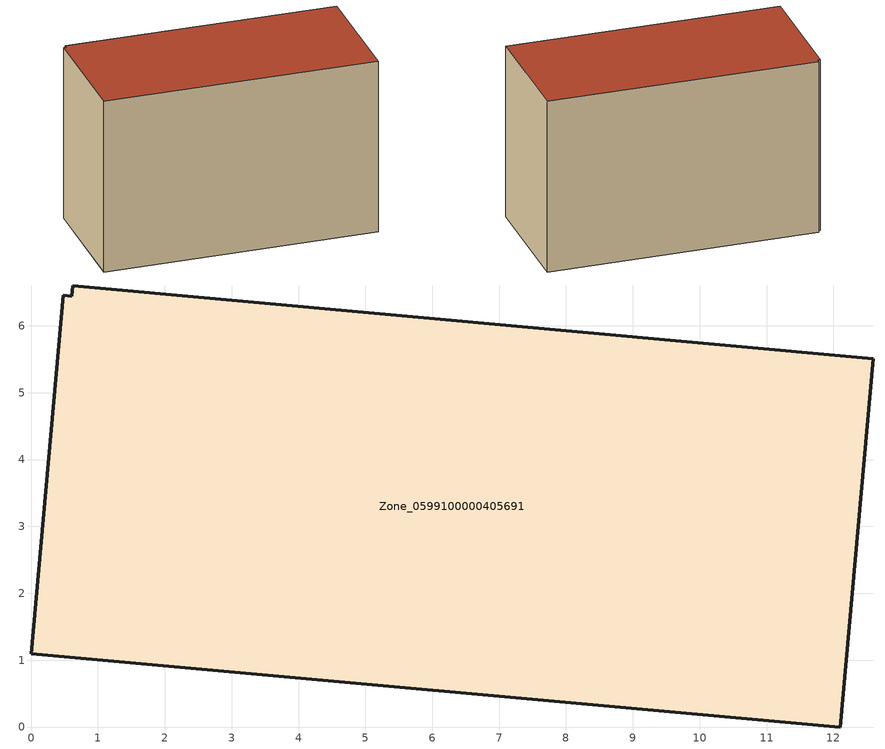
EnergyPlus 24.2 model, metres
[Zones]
Zone_0599100000405691
 floor ground (C_G): 0.62,6.59 12.6,5.51 12.1,0 0,1.1 0.48,6.46 0.61,6.44 z0
 wall outside (C_F): 12.1,0 12.6,5.51 0.62,6.59 0.61,6.44 0.48,6.46 0,1.1 12.1,0 z0:7.99
 roof outside (C_R): 12.6,5.51 0.62,6.59 0.61,6.44 0.48,6.46 0,1.1 12.1,0 z7.99
[BUILDING]
Pand.0599100000405691: North Axis=0; Terrain=City; Loads Convergence Tolerance Value=0.04; Temperature Convergence Tolerance Value=0.4; Solar Distribution=FullExterior; Maximum Number of Warmup Days=25; Minimum Number of Warmup Days=1
[Site:Location]
Rotterdam.The.Hague.AP_ZH_NLD Design_Conditions: Latitude=51.96; Longitude=4.45; Time Zone=1; Elevation=-4.5
[SITE:GROUNDTEMPERATURE:BUILDINGSURFACE]
18, 18, 18, 18, 18, 18, 18, 18, 18, 18, 18, 18
[MATERIAL] Thermal Absorptance=0.9; Solar Absorptance=0.7; Visible Absorptance=0.7
Name | Roughness | Thickness | Conductivity | Density | Specific Heat
G.TI.1992-2005 | MediumSmooth | 0.15 | 0.06 | 540 | 1210
F.TI.1992-2005 | Rough | 0.3 | 0.12 | 1920 | 840
R.TI.1992-2005 | MediumRough | 0.2 | 0.08 | 1500 | 1000
[CONSTRUCTION]
C_G: G.TI.1992-2005
C_F: F.TI.1992-2005
C_R: R.TI.1992-2005
[ZONE]
Zone_0599100000405691: Type=1; Multiplier=1; Ceiling Height=Autocalculate; Volume=Autocalculate; Floor Area=autocalculate; Part of Total Floor Area=Yes
[ZONEINFILTRATION:DESIGNFLOWRATE]
Infil_Zone_0599100000405691: Zone or ZoneList or Space or SpaceList=Zone_0599100000405691; Schedule=AlwaysOn; Design Flow Rate Calculation Method=Flow/Area; Flow Rate per Floor Area=0.0015; Constant Term Coefficient=1; Temperature Term Coefficient=0; Velocity Term Coefficient=0; Velocity Squared Term Coefficient=0
[HVACTEMPLATE:ZONE:IDEALLOADSAIRSYSTEM]
Zone_0599100000405691: Maximum Heating Supply Air Temperature=50; Minimum Cooling Supply Air Temperature=13; Maximum Heating Supply Air Humidity Ratio=0.0156; Minimum Cooling Supply Air Humidity Ratio=0.0077; Heating Limit=NoLimit; Cooling Limit=NoLimit; Dehumidification Control Type=ConstantSensibleHeatRatio; Cooling Sensible Heat Ratio=0.7; Dehumidification Setpoint=60; Humidification Control Type=None; Humidification Setpoint=30; Outdoor Air Method=None; Outdoor Air Flow Rate per Person=0.00944; Outdoor Air Flow Rate per Zone Floor Area=0; Outdoor Air Flow Rate per Zone=0; Demand Controlled Ventilation Type=None; Outdoor Air Economizer Type=NoEconomizer; Heat Recovery Type=None; Sensible Heat Recovery Effectiveness=0.7; Latent Heat Recovery Effectiveness=0.65
[ZONECONTROL:THERMOSTAT]
ThermostatControl_Zone_0599100000405691: Zone or ZoneList=Zone_0599100000405691; Control Type Schedule=DualSetpointControlType; Control 1=Thermostat_Zone_0599100000405691; Temperature Difference Between Cutout And Setpoint=0
[THERMOSTATSETPOINT:DUALSETPOINT]
Thermostat_Zone_0599100000405691: Heating Setpoint Temperature Schedule=HeatingSetpoint_Zone_0599100000405691; Cooling Setpoint Temperature Schedule=CoolingSetpoint_Zone_0599100000405691
[SCHEDULE:COMPACT]
HeatingSetpoint_Zone_0599100000405691: Through: 12/31, For: AllDays, Until: 24:00, 21
CoolingSetpoint_Zone_0599100000405691: Through: 12/31, For: AllDays, Until: 24:00, 24
DualSetpointControlType: Through: 12/31, For: AllDays, Until: 24:00, 4
AlwaysOn: Through: 12/31, For: AllDays, Until: 24:00, 1
